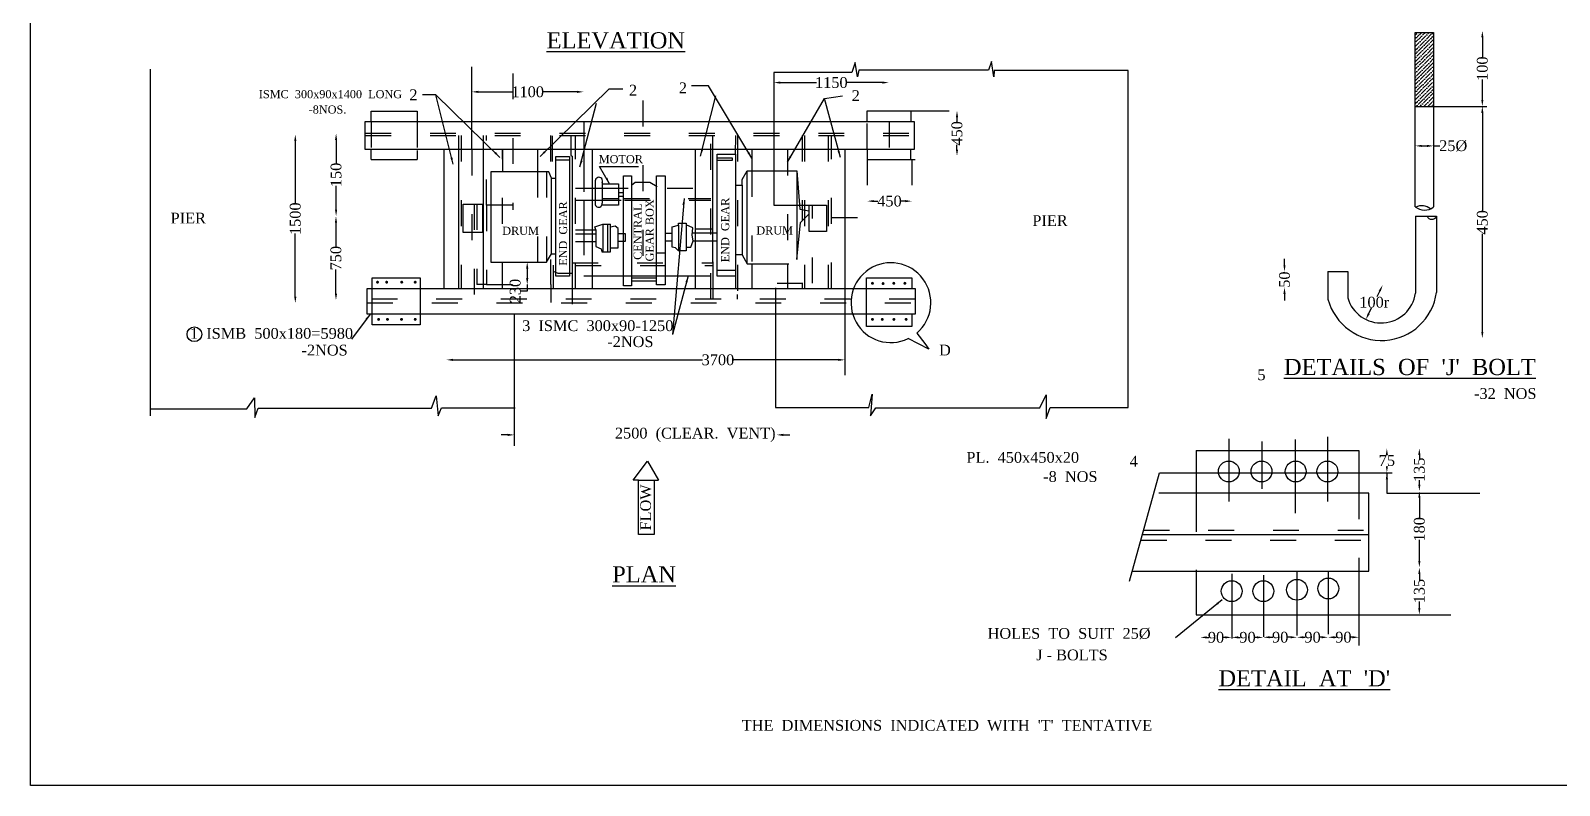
# Model space of a CAD drawing. Header units: millimetres. Extents: x -313 to 21020, y 438 to 15808.
# Drawn here: x -313 to 13860, y 438 to 7437 of the extents above; entities that cross this region are included whole.
import ezdxf

# ---------------------------------------------------------------- set-up
doc = ezdxf.new("R2010")
doc.units = ezdxf.units.MM
doc.header["$MEASUREMENT"] = 0
doc.header["$PDMODE"] = 66
doc.header["$PDSIZE"] = 170
doc.linetypes.add('ACAD_ISO03W100', pattern=[30, 12, -18])
for name, color, linetype in [('DIM', 5, 'Continuous'), ('DOT LINE', 3, 'ACAD_ISO03W100'), ('DWG. LINE', 1, 'Continuous'), ('HATCH', 2, 'Continuous'), ('TEXT', 7, 'Continuous')]:
    doc.layers.add(name, color=color, linetype=linetype)
doc.layers.add('TITLE', color=7, linetype='Continuous', lineweight=30)
doc.styles.get("Standard").update_dxf_attribs({"font": 'times.ttf', "height": 100})
doc.dimstyles.get("Standard").update_dxf_attribs({"dimtxt": 100, "dimasz": 60, "dimexe": 0.18, "dimexo": 0.0625, "dimgap": 0.09, "dimtad": 0, "dimtih": 1, "dimtoh": 1, "dimdec": 1, "dimzin": 0, "dimdsep": 46, "dimtxsty": 'Standard', "dimcen": 0.09, "dimse1": 1, "dimse2": 1, "dimclrd": 5, "dimclre": 5, "dimclrt": 4, "dimadec": 0, "dimazin": 0, "dimtfac": 1, "dimtdec": 1, "dimtofl": 0, "dimtmove": 0, "dimatfit": 3, "dimfxl": 0, "dimtolj": 1, "dimtzin": 0, "dimarcsym": 0})

# ---------------------------------------------------------------- blocks, each defined once
blk = doc.blocks.new('*D9')
at = {"layer": 'Defpoints', "color": 0}
for p in [(3777, 6868), (4813, 6869), (4813, 6868)]:
    blk.add_point(p, dxfattribs=at)
at = {"layer": 'DIM', "color": 5, "lineweight": -2}
for p, q in [((3837, 6869), (4159, 6869)), ((4753, 6869), (4432, 6869))]:
    blk.add_line(p, q, dxfattribs=at)
at = {"layer": 'DIM', "color": 5}
for points in [[(3837, 6879), (3837, 6859), (3777, 6869)], [(4753, 6879), (4753, 6859), (4813, 6869)]]:
    blk.add_solid(points, dxfattribs=at)
at = {"layer": 'DIM', "color": 4, "insert": (4295, 6869), "char_height": 100, "attachment_point": 5}
blk.add_mtext('\\A1;1100', dxfattribs=at)
blk = doc.blocks.new('*D10')
at = {"layer": 'Defpoints', "color": 0}
for p in [(6577, 6955), (7643, 6955), (7643, 6955)]:
    blk.add_point(p, dxfattribs=at)
at = {"layer": 'DIM', "color": 5, "lineweight": -2}
for p, q in [((6637, 6955), (6974, 6955)), ((7583, 6955), (7246, 6955))]:
    blk.add_line(p, q, dxfattribs=at)
at = {"layer": 'DIM', "color": 5}
for points in [[(6637, 6965), (6637, 6945), (6577, 6955)], [(7583, 6965), (7583, 6945), (7643, 6955)]]:
    blk.add_solid(points, dxfattribs=at)
at = {"layer": 'DIM', "color": 4, "insert": (7110, 6955), "char_height": 100, "attachment_point": 5}
blk.add_mtext('\\A1;1150', dxfattribs=at)
blk = doc.blocks.new('*D11')
at = {"layer": 'Defpoints', "color": 0}
for p in [(8275, 6694), (8276, 6694), (8276, 6274)]:
    blk.add_point(p, dxfattribs=at)
at = {"layer": 'DIM', "color": 5, "lineweight": -2}
for p, q in [((8275, 6634), (8275, 6591)), ((8275, 6334), (8275, 6377))]:
    blk.add_line(p, q, dxfattribs=at)
at = {"layer": 'DIM', "color": 5}
for points in [[(8265, 6634), (8285, 6634), (8275, 6694)], [(8265, 6334), (8285, 6334), (8275, 6274)]]:
    blk.add_solid(points, dxfattribs=at)
at = {"layer": 'DIM', "color": 4, "insert": (8275, 6484), "char_height": 100, "attachment_point": 5, "rotation": 90}
blk.add_mtext('\\A1;450', dxfattribs=at)
blk = doc.blocks.new('*D12')
at = {"layer": 'Defpoints', "color": 0}
for p in [(7443, 5856), (7856, 5856), (7856, 5856)]:
    blk.add_point(p, dxfattribs=at)
at = {"layer": 'DIM', "color": 5, "lineweight": -2}
for p, q in [((7503, 5856), (7542, 5856)), ((7796, 5856), (7756, 5856))]:
    blk.add_line(p, q, dxfattribs=at)
at = {"layer": 'DIM', "color": 5}
for points in [[(7503, 5866), (7503, 5846), (7443, 5856)], [(7796, 5866), (7796, 5846), (7856, 5856)]]:
    blk.add_solid(points, dxfattribs=at)
at = {"layer": 'DIM', "color": 4, "insert": (7649, 5856), "char_height": 100, "attachment_point": 5}
blk.add_mtext('\\A1;450', dxfattribs=at)
blk = doc.blocks.new('*D13')
at = {"layer": 'Defpoints', "color": 0}
for p in [(2140, 6475), (2141, 6475), (2140, 4911)]:
    blk.add_point(p, dxfattribs=at)
at = {"layer": 'DIM', "color": 5, "lineweight": -2}
for p, q in [((2141, 6415), (2141, 5830)), ((2141, 4971), (2141, 5557))]:
    blk.add_line(p, q, dxfattribs=at)
at = {"layer": 'DIM', "color": 5}
for points in [[(2131, 6415), (2151, 6415), (2141, 6475)], [(2131, 4971), (2151, 4971), (2141, 4911)]]:
    blk.add_solid(points, dxfattribs=at)
at = {"layer": 'DIM', "color": 4, "insert": (2141, 5693), "char_height": 100, "attachment_point": 5, "rotation": 90}
blk.add_mtext('\\A1;1500', dxfattribs=at)
blk = doc.blocks.new('*D14')
at = {"layer": 'Defpoints', "color": 0}
for p in [(2518, 6482), (2518, 5716), (2519, 5716)]:
    blk.add_point(p, dxfattribs=at)
at = {"layer": 'DIM', "color": 5, "lineweight": -2}
for p, q in [((2519, 6422), (2519, 6198)), ((2519, 5776), (2519, 5999))]:
    blk.add_line(p, q, dxfattribs=at)
at = {"layer": 'DIM', "color": 5}
for points in [[(2509, 6422), (2529, 6422), (2519, 6482)], [(2509, 5776), (2529, 5776), (2519, 5716)]]:
    blk.add_solid(points, dxfattribs=at)
at = {"layer": 'DIM', "color": 4, "insert": (2519, 6099), "char_height": 100, "attachment_point": 5, "rotation": 90}
blk.add_mtext('\\A1;150', dxfattribs=at)
blk = doc.blocks.new('*D15')
at = {"layer": 'Defpoints', "color": 0}
for p in [(2519, 5716), (2518, 4938), (2519, 4938)]:
    blk.add_point(p, dxfattribs=at)
at = {"layer": 'DIM', "color": 5, "lineweight": -2}
for p, q in [((2518, 5656), (2518, 5432)), ((2518, 4998), (2518, 5221))]:
    blk.add_line(p, q, dxfattribs=at)
at = {"layer": 'DIM', "color": 5}
for points in [[(2508, 5656), (2528, 5656), (2518, 5716)], [(2508, 4998), (2528, 4998), (2518, 4938)]]:
    blk.add_solid(points, dxfattribs=at)
at = {"layer": 'DIM', "color": 4, "insert": (2518, 5327), "char_height": 100, "attachment_point": 5, "rotation": 90}
blk.add_mtext('\\A1;750', dxfattribs=at)
blk = doc.blocks.new('*D16')
at = {"layer": 'Defpoints', "color": 0}
for p in [(4291, 5291), (4291, 5082), (4291, 5082)]:
    blk.add_point(p, dxfattribs=at)
at = {"layer": 'DIM', "color": 5, "lineweight": -2}
for p, q in [((4291, 5231), (4291, 5142)), ((4291, 5022), (4231, 5022)), ((4291, 5082), (4291, 5022))]:
    blk.add_line(p, q, dxfattribs=at)
at = {"layer": 'DIM', "color": 5}
for points in [[(4281, 5231), (4301, 5231), (4291, 5291)], [(4281, 5142), (4301, 5142), (4291, 5082)]]:
    blk.add_solid(points, dxfattribs=at)
at = {"layer": 'DIM', "color": 4, "insert": (4180, 5022), "char_height": 100, "attachment_point": 5, "rotation": 90}
blk.add_mtext('\\A1;230', dxfattribs=at)
blk = doc.blocks.new('*D17')
at = {"layer": 'Defpoints', "color": 0}
for p in [(3543, 4384), (7235, 4384), (7235, 4384)]:
    blk.add_point(p, dxfattribs=at)
at = {"layer": 'DIM', "color": 5, "lineweight": -2}
for p, q in [((3603, 4384), (5917, 4384)), ((7175, 4384), (6201, 4384))]:
    blk.add_line(p, q, dxfattribs=at)
at = {"layer": 'DIM', "color": 5}
for points in [[(3603, 4394), (3603, 4374), (3543, 4384)], [(7175, 4394), (7175, 4374), (7235, 4384)]]:
    blk.add_solid(points, dxfattribs=at)
at = {"layer": 'DIM', "color": 4, "insert": (6059, 4384), "char_height": 100, "attachment_point": 5}
blk.add_mtext('\\A1;3700', dxfattribs=at)
blk = doc.blocks.new('*D18')
at = {"layer": 'Defpoints', "color": 0}
for p in [(11311, 5201), (11316, 5201), (11316, 5056)]:
    blk.add_point(p, dxfattribs=at)
at = {"layer": 'DIM', "color": 5, "lineweight": -2}
for p, q in [((11311, 5261), (11311, 5321)), ((11311, 4996), (11311, 4936))]:
    blk.add_line(p, q, dxfattribs=at)
at = {"layer": 'DIM', "color": 5}
for points in [[(11301, 5261), (11321, 5261), (11311, 5201)], [(11301, 4996), (11321, 4996), (11311, 5056)]]:
    blk.add_solid(points, dxfattribs=at)
at = {"layer": 'DIM', "color": 4, "insert": (11311, 5128), "char_height": 100, "attachment_point": 5, "rotation": 90}
blk.add_mtext('\\A1;50', dxfattribs=at)
blk = doc.blocks.new('*D19')
at = {"layer": 'Defpoints', "color": 0}
for p in [(12221, 5077), (12221, 5077), (12065, 4759)]:
    blk.add_point(p, dxfattribs=at)
at = {"layer": 'DIM', "color": 5, "lineweight": -2}
for p, q in [((12194, 5023), (12168, 4969)), ((12092, 4813), (12118, 4867))]:
    blk.add_line(p, q, dxfattribs=at)
at = {"layer": 'DIM', "color": 5}
for points in [[(12185, 5027), (12203, 5018), (12221, 5077)], [(12083, 4817), (12101, 4808), (12065, 4759)]]:
    blk.add_solid(points, dxfattribs=at)
at = {"layer": 'DIM', "color": 4, "insert": (12143, 4918), "char_height": 100, "attachment_point": 5}
blk.add_mtext('\\A1;100r', dxfattribs=at)
blk = doc.blocks.new('*D20')
at = {"layer": 'Defpoints', "color": 0}
for p in [(13145, 6734), (13145, 6734), (13145, 4583)]:
    blk.add_point(p, dxfattribs=at)
at = {"layer": 'DIM', "color": 5, "lineweight": -2}
for p, q in [((13145, 6674), (13145, 5766)), ((13145, 4643), (13145, 5552))]:
    blk.add_line(p, q, dxfattribs=at)
at = {"layer": 'DIM', "color": 5}
for points in [[(13135, 6674), (13155, 6674), (13145, 6734)], [(13135, 4643), (13155, 4643), (13145, 4583)]]:
    blk.add_solid(points, dxfattribs=at)
at = {"layer": 'DIM', "color": 4, "insert": (13145, 5659), "char_height": 100, "attachment_point": 5, "rotation": 90}
blk.add_mtext('\\A1;450', dxfattribs=at)
blk = doc.blocks.new('*D21')
at = {"layer": 'Defpoints', "color": 0}
for p in [(13145, 7435), (13145, 7435), (13145, 6734)]:
    blk.add_point(p, dxfattribs=at)
at = {"layer": 'DIM', "color": 5, "lineweight": -2}
for p, q in [((13145, 7375), (13145, 7184)), ((13145, 6794), (13145, 6985))]:
    blk.add_line(p, q, dxfattribs=at)
at = {"layer": 'DIM', "color": 5}
for points in [[(13135, 7375), (13155, 7375), (13145, 7435)], [(13135, 6794), (13155, 6794), (13145, 6734)]]:
    blk.add_solid(points, dxfattribs=at)
at = {"layer": 'DIM', "color": 4, "insert": (13145, 7084), "char_height": 100, "attachment_point": 5, "rotation": 90}
blk.add_mtext('\\A1;100', dxfattribs=at)
blk = doc.blocks.new('*D25')
at = {"layer": 'Defpoints', "color": 0}
for p in [(12524, 6368), (12692, 6368), (12692, 6368)]:
    blk.add_point(p, dxfattribs=at)
at = {"layer": 'DIM', "color": 5, "lineweight": -2}
for p, q in [((12584, 6368), (12632, 6368)), ((12692, 6368), (12752, 6368))]:
    blk.add_line(p, q, dxfattribs=at)
at = {"layer": 'DIM', "color": 5}
for points in [[(12584, 6378), (12584, 6358), (12524, 6368)], [(12632, 6378), (12632, 6358), (12692, 6368)]]:
    blk.add_solid(points, dxfattribs=at)
at = {"layer": 'DIM', "color": 4, "insert": (12875, 6368), "char_height": 100, "attachment_point": 5}
blk.add_mtext('\\A1;25%%C', dxfattribs=at)
blk = doc.blocks.new('*D26')
at = {"layer": 'Defpoints', "color": 0}
for p in [(10531, 1811), (10531, 1809), (10822, 1809)]:
    blk.add_point(p, dxfattribs=at)
at = {"layer": 'DIM', "color": 5, "lineweight": -2}
for p, q in [((10591, 1811), (10608, 1811)), ((10762, 1811), (10744, 1811))]:
    blk.add_line(p, q, dxfattribs=at)
at = {"layer": 'DIM', "color": 5}
for points in [[(10591, 1821), (10591, 1801), (10531, 1811)], [(10762, 1821), (10762, 1801), (10822, 1811)]]:
    blk.add_solid(points, dxfattribs=at)
at = {"layer": 'DIM', "color": 4, "insert": (10676, 1811), "char_height": 100, "attachment_point": 5}
blk.add_mtext('\\A1;90', dxfattribs=at)
blk = doc.blocks.new('*D27')
at = {"layer": 'Defpoints', "color": 0}
for p in [(10822, 1811), (11115, 1811), (11115, 1811)]:
    blk.add_point(p, dxfattribs=at)
at = {"layer": 'DIM', "color": 5, "lineweight": -2}
for p, q in [((10882, 1811), (10900, 1811)), ((11055, 1811), (11037, 1811))]:
    blk.add_line(p, q, dxfattribs=at)
at = {"layer": 'DIM', "color": 5}
for points in [[(10882, 1821), (10882, 1801), (10822, 1811)], [(11055, 1821), (11055, 1801), (11115, 1811)]]:
    blk.add_solid(points, dxfattribs=at)
at = {"layer": 'DIM', "color": 4, "insert": (10968, 1811), "char_height": 100, "attachment_point": 5}
blk.add_mtext('\\A1;90', dxfattribs=at)
blk = doc.blocks.new('*D28')
at = {"layer": 'Defpoints', "color": 0}
for p in [(11115, 1811), (11427, 1812), (11427, 1811)]:
    blk.add_point(p, dxfattribs=at)
at = {"layer": 'DIM', "color": 5, "lineweight": -2}
for p, q in [((11175, 1812), (11203, 1812)), ((11367, 1812), (11339, 1812))]:
    blk.add_line(p, q, dxfattribs=at)
at = {"layer": 'DIM', "color": 5}
for points in [[(11175, 1822), (11175, 1802), (11115, 1812)], [(11367, 1822), (11367, 1802), (11427, 1812)]]:
    blk.add_solid(points, dxfattribs=at)
at = {"layer": 'DIM', "color": 4, "insert": (11271, 1812), "char_height": 100, "attachment_point": 5}
blk.add_mtext('\\A1;90', dxfattribs=at)
blk = doc.blocks.new('*D29')
at = {"layer": 'Defpoints', "color": 0}
for p in [(11426, 1812), (11715, 1812), (11715, 1812)]:
    blk.add_point(p, dxfattribs=at)
at = {"layer": 'DIM', "color": 5, "lineweight": -2}
for p, q in [((11486, 1812), (11502, 1812)), ((11655, 1812), (11639, 1812))]:
    blk.add_line(p, q, dxfattribs=at)
at = {"layer": 'DIM', "color": 5}
for points in [[(11486, 1822), (11486, 1802), (11426, 1812)], [(11655, 1822), (11655, 1802), (11715, 1812)]]:
    blk.add_solid(points, dxfattribs=at)
at = {"layer": 'DIM', "color": 4, "insert": (11571, 1812), "char_height": 100, "attachment_point": 5}
blk.add_mtext('\\A1;90', dxfattribs=at)
blk = doc.blocks.new('*D30')
at = {"layer": 'Defpoints', "color": 0}
for p in [(11715, 1812), (12000, 1812), (12000, 1812)]:
    blk.add_point(p, dxfattribs=at)
at = {"layer": 'DIM', "color": 5, "lineweight": -2}
for p, q in [((11775, 1812), (11789, 1812)), ((11940, 1812), (11926, 1812))]:
    blk.add_line(p, q, dxfattribs=at)
at = {"layer": 'DIM', "color": 5}
for points in [[(11775, 1822), (11775, 1802), (11715, 1812)], [(11940, 1822), (11940, 1802), (12000, 1812)]]:
    blk.add_solid(points, dxfattribs=at)
at = {"layer": 'DIM', "color": 4, "insert": (11857, 1812), "char_height": 100, "attachment_point": 5}
blk.add_mtext('\\A1;90', dxfattribs=at)
blk = doc.blocks.new('*D31')
at = {"layer": 'Defpoints', "color": 0}
for p in [(12259, 3563), (12260, 3563), (12259, 3338)]:
    blk.add_point(p, dxfattribs=at)
at = {"layer": 'DIM', "color": 5, "lineweight": -2}
for p, q in [((12260, 3503), (12260, 3501)), ((12260, 3398), (12260, 3399))]:
    blk.add_line(p, q, dxfattribs=at)
at = {"layer": 'DIM', "color": 5}
for points in [[(12250, 3503), (12270, 3503), (12260, 3563)], [(12250, 3398), (12270, 3398), (12260, 3338)]]:
    blk.add_solid(points, dxfattribs=at)
at = {"layer": 'DIM', "color": 4, "insert": (12260, 3450), "char_height": 100, "attachment_point": 5}
blk.add_mtext('\\A1;75', dxfattribs=at)
blk = doc.blocks.new('*D32')
at = {"layer": 'Defpoints', "color": 0}
for p in [(12562, 3563), (12561, 3167), (12562, 3167)]:
    blk.add_point(p, dxfattribs=at)
at = {"layer": 'DIM', "color": 5, "lineweight": -2}
for p, q in [((12561, 3503), (12561, 3462)), ((12561, 3227), (12561, 3268))]:
    blk.add_line(p, q, dxfattribs=at)
at = {"layer": 'DIM', "color": 5}
for points in [[(12551, 3503), (12571, 3503), (12561, 3563)], [(12551, 3227), (12571, 3227), (12561, 3167)]]:
    blk.add_solid(points, dxfattribs=at)
at = {"layer": 'DIM', "color": 4, "insert": (12561, 3365), "char_height": 100, "attachment_point": 5, "rotation": 90}
blk.add_mtext('\\A1;135', dxfattribs=at)
blk = doc.blocks.new('*D33')
at = {"layer": 'Defpoints', "color": 0}
for p in [(12561, 3167), (12561, 2459), (12561, 2459)]:
    blk.add_point(p, dxfattribs=at)
at = {"layer": 'DIM', "color": 5, "lineweight": -2}
for p, q in [((12561, 3107), (12561, 2913)), ((12561, 2519), (12561, 2714))]:
    blk.add_line(p, q, dxfattribs=at)
at = {"layer": 'DIM', "color": 5}
for points in [[(12551, 3107), (12571, 3107), (12561, 3167)], [(12551, 2519), (12571, 2519), (12561, 2459)]]:
    blk.add_solid(points, dxfattribs=at)
at = {"layer": 'DIM', "color": 4, "insert": (12561, 2813), "char_height": 100, "attachment_point": 5, "rotation": 90}
blk.add_mtext('\\A1;180', dxfattribs=at)
blk = doc.blocks.new('*D34')
at = {"layer": 'Defpoints', "color": 0}
for p in [(12561, 2459), (12561, 2022), (12561, 2022)]:
    blk.add_point(p, dxfattribs=at)
at = {"layer": 'DIM', "color": 5, "lineweight": -2}
for p, q in [((12561, 2399), (12561, 2338)), ((12561, 2082), (12561, 2143))]:
    blk.add_line(p, q, dxfattribs=at)
at = {"layer": 'DIM', "color": 5}
for points in [[(12551, 2399), (12571, 2399), (12561, 2459)], [(12551, 2082), (12571, 2082), (12561, 2022)]]:
    blk.add_solid(points, dxfattribs=at)
at = {"layer": 'DIM', "color": 4, "insert": (12561, 2240), "char_height": 100, "attachment_point": 5, "rotation": 90}
blk.add_mtext('\\A1;135', dxfattribs=at)

msp = doc.modelspace()

# ---------------------------------------------------------------- hatches: boundary and pattern name
at = {"layer": 'HATCH'}
h = msp.add_hatch(dxfattribs=at)
h.set_pattern_fill('ANSI36', color=256, scale=200, style=0)
h.paths.add_polyline_path([(12692.5, 7421), (12523.5, 7421), (12523.5, 6734), (12692.5, 6734)])

# ---------------------------------------------------------------- linework, layer by layer
at = {"layer": 'DIM', "color": 5}
for p, q in [((4110.48, 3688.48), (4050.48, 3688.48)), ((6663.99, 3688.48), (6723.99, 3688.48))]:
    msp.add_line(p, q, dxfattribs=at)
at = {"layer": 'DIM'}
for points in [[(5323.61, 3267.89), (5271.97, 3267.89), (5404.91, 3445.98), (5508.8, 3267.89)], [(5467.92, 3267.89), (5508.8, 3267.89)]]:
    msp.add_lwpolyline(points, dxfattribs=at)
msp.add_lwpolyline([(5323.61, 3267.89), (5467.92, 3267.89), (5467.92, 2764.57), (5323.61, 2764.57)], close=True, dxfattribs=at)
at = {"layer": 'DIM', "color": 5}
for points in [[(4110.48, 3698.48), (4110.48, 3678.48), (4170.48, 3688.48)], [(6663.99, 3698.48), (6663.99, 3678.48), (6603.99, 3688.48)]]:
    msp.add_solid(points, dxfattribs=at)
at = {"layer": 'DOT LINE', "ltscale": 20}
for p, q in [((2844.45, 6594.64), (2844.45, 6241.71)), ((3271.58, 6594.64), (3271.58, 6326.07)), ((4708.92, 5282.43), (6010.8, 5282.43))]:
    msp.add_line(p, q, dxfattribs=at)
for points in [[(4158.45, 7040.86), (4158.45, 5774.77)], [(5361.55, 6788.78), (5361.55, 5163.61)], [(7442.84, 6334.48), (7442.84, 6594.64)], [(7644.91, 6594.64), (7644.91, 6020.63)], [(2789.78, 6484.88), (7879.04, 6484.88)], [(2789.78, 6464.56), (7879.04, 6464.56)], [(3678.35, 6464.56), (3678.35, 5043.52)], [(3913.09, 5817.62), (3913.09, 6464.56)], [(4505.24, 6464.56), (4505.24, 6096.18)], [(4523.54, 6462.55), (4523.54, 6070.05)], [(4737.37, 5046.09), (4737.37, 6464.56)], [(5992.63, 4947.12), (5992.63, 6464.56)], [(6222.5, 6290.5), (6225, 6464.56)], [(6241.5, 6464.56), (6241.5, 4947.12), (6241.5, 4989)], [(6839.5, 6464.56), (6839.5, 5673.9)], [(6862.5, 6464.56), (6862.5, 5046.09)], [(7080.5, 6464.56), (7080.5, 5046.09)], [(7112.5, 5046.09), (7112.5, 6464.56)], [(3776.76, 6334.48), (3776.76, 5375.75)], [(4062.58, 5046.09), (4062.58, 6334.48)], [(6702.5, 6334.48), (6702.5, 5274)], [(7442.84, 6242.53), (7442.84, 5798.17)], [(7856.01, 6242.53), (7856.01, 5807.31)], [(4386.26, 6128.96), (4386.26, 5046.09)], [(4470.32, 6128.96), (4470.32, 5290.7)], [(4815.84, 6181.65), (4815.84, 5863.42)], [(6373, 6136.5), (6373, 5274)], [(4987.02, 5975.81), (6010.8, 5975.81)], [(3799.95, 5828.66), (3799.95, 4811.23)], [(3823.34, 5828.66), (3823.34, 5081.96)], [(4158.45, 5817.62), (3913.09, 5817.62), (3913.09, 5081.96), (4511.25, 5081.96), (4511.25, 4915.94)], [(4920.47, 5864.95), (5193.69, 5864.95)], [(4985.41, 5879.88), (5137.76, 5879.88)], [(5183.93, 5879.85), (5992.63, 5879.85)], [(5193.69, 5864.95), (5992.63, 5864.95)], [(6607, 5094.5), (6934, 5094.5), (6934, 5820)], [(7112.5, 5704), (7453.5, 5704)], [(4815.84, 5596.38), (4815.84, 5080.29)], [(4511.25, 5081.96), (4511.25, 5313.56)], [(4530.35, 5261.73), (4530.35, 5044.7)], [(4737.37, 5258.16), (6010.8, 5258.16)], [(3913.09, 5081.96), (3823.34, 5081.96)], [(7887.6, 4947.12), (2806.35, 4947.12)], [(2806.35, 4914.36), (7887.6, 4914.36)], [(12000, 3148), (12000, 2425.44)], [(10493.5, 3029.5), (10493.5, 2437)], [(9979, 2713.14), (12091.5, 2713.14)], [(10004.56, 2805.93), (12091.5, 2805.93)]]:
    msp.add_lwpolyline(points, dxfattribs=at)
at = {"layer": 'DWG. LINE'}
for p, q in [((6010.8, 5282.43), (6010.8, 6464.56)), ((3271.58, 6326.07), (3271.58, 6241.71)), ((5635, 5616.16), (5693, 5634.5)), ((5693, 5634.5), (5693, 5651)), ((5693, 5651), (5763, 5651)), ((5763, 5651), (5763, 5621.5)), ((5570.5, 5489), (5635, 5489))]:
    msp.add_line(p, q, dxfattribs=at)
for points in [[(12523.5, 5804.5), (12523.5, 7421), (12692.5, 7421), (12692.5, 5802)], [(3776.76, 6594.64), (3776.76, 7100.59)], [(6592.73, 5052.55), (6592.73, 4382.42), (6592.73, 3942.36), (7458.57, 3942.36), (7489.56, 4066.33), (7473.53, 3864.5), (7521.63, 3938.18), (9043.88, 3938.18), (9101.44, 4058.47), (9102.14, 3840.8), (9139.39, 3942.49), (9861.1, 3942.49), (9861.1, 7066.82), (8620.8, 7066.82), (8616.03, 7006.91), (8595.49, 7151.85), (8568.34, 7070.11), (7366.49, 7070.11), (7351.56, 7009.34), (7330.73, 7140.66), (7300.65, 7047.72), (6577.24, 7047.72), (6577.24, 6085.18)], [(795.17, 7078.62), (795.17, 3866.09)], [(2844.45, 6594.64), (2844.45, 6690.17), (3271.58, 6690.17), (3271.58, 6594.64)], [(7442.84, 6594.64), (7442.84, 6694.6), (7847.81, 6694.6), (7847.81, 6594.64)], [(7847.81, 6694.6), (8203.75, 6694.6)], [(12523.5, 6734), (13186.5, 6734)], [(3776.76, 6334.48), (3776.76, 6594.64)], [(4815.84, 6594.64), (4815.84, 6181.65)], [(3653.58, 6464.56), (3653.58, 5049.82)], [(3883.28, 6464.56), (3883.28, 5046.09)], [(4695.38, 6464.56), (4695.38, 6279.52), (4708.92, 6271.66), (4708.92, 5165.94)], [(2844.45, 6241.71), (2844.45, 6334.48)], [(2844.45, 6241.71), (3271.58, 6241.71)], [(3518.91, 6334.48), (3518.91, 5042.14)], [(4062.58, 6334.48), (4062.58, 6128.96)], [(4386.26, 6334.48), (4386.26, 6128.96)], [(4554.73, 6239.13), (4682.66, 6239.13)], [(4893.3, 6334.48), (4893.3, 5046.09)], [(5848, 6334.48), (5848, 5046.09)], [(6052, 6236), (6193.5, 6236), (6193.5, 6255), (6052, 6255)], [(6373, 6334.48), (6373, 6136.5)], [(7235, 6334.48), (7235, 4242.5)], [(7442.84, 6334.48), (7442.84, 6242.53), (7847.56, 6242.53), (7847.56, 6334.48)], [(7847.56, 6242.53), (7886.35, 6242.53)], [(6284, 6004.5), (6285, 6057.5), (6328.5, 6136.5)], [(6328.5, 5274), (6328.5, 6136.5), (6789.5, 6136.5), (6789.5, 5315), (6824, 5658.5), (6904, 5737.98)], [(6577, 6136.5), (6577, 5820), (7064.5, 5820), (7064.5, 5574), (6904, 5574), (6904, 5820)], [(6789.5, 6136.5), (6817, 5780), (6904, 5764.79)], [(4517.14, 6070.05), (4556.2, 6070.05)], [(4737.37, 5975.81), (4987.02, 5975.81)], [(4920.47, 6044.03), (4920.47, 5833.93)], [(4985.41, 6017), (5137.76, 6017), (5137.76, 5818.37), (4983.05, 5818.37)], [(4985.41, 6025.62), (4985.41, 5838.3)], [(5258.91, 6002.56), (5291.93, 6030.62), (5427.5, 6030.62), (5494.5, 5992.5)], [(6222.5, 6004.5), (6284, 6004.5), (6284, 5357), (6222.5, 5357)], [(4737.37, 5864.95), (4920.47, 5864.95)], [(4815.84, 5863.42), (4815.84, 5596.38)], [(5137.76, 5936.68), (5183.93, 5936.68)], [(5137.76, 5900.7), (5183.93, 5900.7)], [(12525, 5715.5), (12525, 5001.5)], [(12525, 5715.5), (12720, 5715.5)], [(12720, 5715.5), (12720, 5009)], [(4737.37, 5589.7), (4927.32, 5589.7)], [(4737.37, 5552.59), (4930.07, 5552.59)], [(4927.32, 5589.7), (4916.58, 5617.21), (4990.95, 5641.01), (5061.92, 5641.01)], [(4927.32, 5589.7), (4927.32, 5436.49), (4976.62, 5414.76), (4983.31, 5384.68), (5061.92, 5384.68), (5061.92, 5424.45), (5133.92, 5424.45), (5133.92, 5485.3), (5201.06, 5485.3), (5201.06, 5552.91), (5127.79, 5552.91)], [(4990.95, 5641.01), (4990.95, 5384.68)], [(5033.55, 5641.01), (5033.55, 5384.68)], [(5061.92, 5424.45), (5061.92, 5641.01)], [(5133.92, 5485.3), (5133.92, 5602.05), (5105.06, 5624.22), (5061.92, 5615.22)], [(5570.5, 5558.5), (5635, 5558.5)], [(5693, 5396), (5667, 5421.5), (5635, 5428), (5635, 5616.16)], [(5693, 5634.5), (5693, 5396)], [(5763, 5621.5), (5763, 5396), (5693, 5396)], [(5763, 5430.5), (5809, 5430.5), (5829, 5486.5), (5821.5, 5539.5), (5827, 5607), (5763, 5636.25)], [(5823.21, 5560.52), (6052, 5560.52)], [(5848, 5598.5), (6010.8, 5598.5)], [(4737.37, 5482.5), (4931.44, 5482.5)], [(5829, 5486.5), (6052, 5486.5)], [(4517.14, 5368.7), (4554.73, 5368.7)], [(5490, 5378), (5570.5, 5378)], [(6010.8, 5292.16), (6010.8, 4947.12)], [(6284, 5357), (6328.5, 5274), (6716, 5274)], [(6373, 5274), (6373, 5046.09)], [(6702.5, 5274), (6702.5, 5046.09)], [(4530.35, 5206.65), (4576.06, 5188.9), (4708.92, 5188.9)], [(4708.92, 5188.9), (4708.92, 4900.89)], [(4815.84, 5163.61), (5884.16, 5163.61), (5992.63, 5163.61)], [(5258.91, 5144.01), (5490, 5144.01)], [(5258.91, 5116.94), (5490, 5116.94)], [(6052, 5216), (6222.5, 5216)], [(6222.5, 5159.5), (6222.5, 5046.09)], [(7855.5, 4807.83), (7855.5, 4692), (7436, 4692), (7436, 5145), (7855.5, 5145), (7855.5, 5046.09)], [(11714, 5204.5), (11897.5, 5204.5), (11897.5, 4959.5)], [(11714, 5204.5), (11714, 4947)], [(6839.5, 5094.5), (6839.5, 5046.09)], [(4170.48, 4810.53), (4170.48, 3587.47)], [(7902.41, 4632.66), (7976.47, 4535.48), (8014.83, 4484.4), (7822.68, 4580.82)], [(795.17, 3930.29), (1690.77, 3930.29), (1761.76, 4032.53), (1766.55, 3850.69), (1796.62, 3935.44), (3403.29, 3935.44), (3446.86, 4050.31), (3464.57, 3864.24), (3494.73, 3940.29), (4179.5, 3940.29)], [(10794.5, 3651.5), (10794.5, 3070.5)], [(11102, 3627.5), (11102, 3187)], [(11411, 3646), (11411, 2962)], [(11709.5, 3671.5), (11709.5, 3069.5)], [(10493.5, 3543), (10493.5, 3029.5)], [(10493.5, 3543), (12000, 3543), (12000, 3148)], [(9874, 2332), (10151, 3337.5), (12308.5, 3337.5)], [(9899.74, 2425.44), (12091.5, 2425.44), (12091.5, 3148), (10146.5, 3148)], [(9993.38, 2765.34), (12091.5, 2765.34)], [(10493.5, 2437), (10493.5, 2021.5), (12854, 2021.5)], [(11426.5, 2425.44), (11426.5, 1828.5)], [(11717, 2425.44), (11717, 1842)], [(12000, 2425.44), (12000, 1737)], [(10821.5, 2400.5), (10821.5, 1799.5)], [(11115, 2388), (11115, 1816.5)]]:
    msp.add_lwpolyline(points, dxfattribs=at)
for points in [[(2789.78, 6594.64), (7879.04, 6594.64), (7879.04, 6334.48), (2789.78, 6334.48), (2789.78, 6594.64)], [(4682.66, 5159.05), (4554.73, 5159.05), (4554.73, 6269.08), (4682.66, 6269.08)], [(6052, 6290.5), (6222.5, 6290.5), (6222.5, 5159.5), (6052, 5159.5)], [(3953.43, 6128.96), (3953.43, 5290.7), (4470.03, 5290.7), (4517.14, 5368.7), (4517.14, 6070.05), (4490.31, 6128.96), (3953.43, 6128.96)], [(5183.93, 6090.56), (5258.91, 6090.56), (5258.91, 5070.7), (5183.93, 5070.7)], [(5490, 6090), (5570.5, 6090), (5570.5, 5079), (5490, 5079)], [(3697.59, 5828.66), (3876.25, 5828.66), (3876.25, 5565.18), (3697.59, 5565.18)], [(2854.52, 5145.11), (3297.22, 5145.11), (3297.22, 4709.81), (2854.52, 4709.81)], [(2806.35, 5046.09), (7887.6, 5046.09), (7887.6, 4807.83), (2806.35, 4807.83), (2806.35, 5046.09)]]:
    msp.add_lwpolyline(points, close=True, dxfattribs=at)
for centre, radius in [((1205.51, 4621.4), 68.51), ((10794.5, 3349.49), 96.7), ((11097.95, 3349.49), 96.7), ((11414.87, 3349.49), 96.7), ((11708.8, 3349.49), 96.7), ((10821.5, 2239.34), 96.7), ((11115, 2239.34), 96.7), ((11426.5, 2252.38), 96.7), ((11717, 2264.37), 96.7)]:
    msp.add_circle(centre, radius, dxfattribs=at)
for centre, radius, start, end in [((4955.05, 6042.25), 34.62, 331.293497, 177.062917), ((4953.22, 5832.01), 32.8, 176.64177, 11.066322), ((12583.38, 5688.94), 124.55, 49.87208, 116.285076), ((12609.49, 5904.03), 131.53, 229.172822, 309.13216), ((12676.25, 5735.95), 48.29, 205.05273, 334.94727), ((7662.53, 4914.36), 370, 310.415618, 295.648879), ((12210.85, 5077.75), 513.77, 194.744019, 352.309363), ((12206.76, 5047.56), 321.55, 195.89406, 351.764391)]:
    msp.add_arc(centre, radius, start, end, dxfattribs=at)
at = {"layer": 'HATCH', "const_width": 13.09}
for points in [[(2896.43, 5104.4, 1), (2910.04, 5104.4, 1)], [(2981, 5104.4, 1), (2994.62, 5104.4, 1)], [(3121.08, 5104.4, 1), (3134.69, 5104.4, 1)], [(3245.75, 5104.4, 1), (3259.37, 5104.4, 1)], [(7484.43, 5094.42, 1), (7498.05, 5094.42, 1)], [(7582.93, 5091.47, 1), (7596.55, 5091.47, 1)], [(7682.13, 5094.42, 1), (7695.74, 5094.42, 1)], [(7785.08, 5094.42, 1), (7798.7, 5094.42, 1)], [(2906.21, 4759.25, 1), (2919.83, 4759.25, 1)], [(2988.64, 4759.25, 1), (3002.25, 4759.25, 1)], [(3118.98, 4759.25, 1), (3132.6, 4759.25, 1)], [(3245.75, 4759.25, 1), (3259.37, 4759.25, 1)], [(7484.43, 4759.25, 1), (7498.05, 4759.25, 1)], [(7575.35, 4759.25, 1), (7588.96, 4759.25, 1)], [(7683.26, 4759.25, 1), (7696.87, 4759.25, 1)], [(7796.49, 4759.25, 1), (7810.11, 4759.25, 1)]]:
    msp.add_lwpolyline(points, format="xyb", close=True, dxfattribs=at)
at = {"layer": 'TITLE'}
msp.add_lwpolyline([(21012.78, 438.21), (-313.07, 438.21), (-313.07, 15807.58), (21012.78, 15807.58)], close=True, dxfattribs=at)

# ---------------------------------------------------------------- texts
at = {"layer": 'TEXT'}
for s, height, p in [('2', 100, (5696.4, 6856.29)), ('ISMC  300x90x1400  LONG', 75, (1803.09, 6810.4)), ('2', 100, (3198.47, 6791.99)), ('2', 100, (5233.89, 6834.79)), ('2', 100, (7298.92, 6784.4)), ('-8NOS.', 75, (2264.86, 6667.76)), ('MOTOR', 75, (4954.21, 6207.59)), ('PIER', 100, (985.18, 5648.84)), ('PIER', 100, (8973.71, 5625.09)), ('DRUM', 75, (4059.14, 5543.38)), ('DRUM', 75, (6414.66, 5546.46)), ('1  ISMB  500x180=5980', 100, (1164.74, 4579.7)), ('3  ISMC  300x90-1250', 100, (4244.31, 4651.16)), ('-2NOS', 100, (5033.22, 4502.85)), ('-2NOS', 100, (2198.64, 4424.73)), ('D', 100, (8108.53, 4424.86)), ('5', 100, (11060.07, 4195.83)), ('-32  NOS', 100, (13067.83, 4021.94)), ('PL.  450x450x20', 100, (8362.17, 3430.01)), ('4', 100, (9875.65, 3394.11)), ('-8  NOS', 100, (9074.14, 3252.11)), ('HOLES  TO  SUIT  25%%C', 100, (8559.18, 1797.83)), ('J - BOLTS', 100, (9009.33, 1598.13)), ("THE  DIMENSIONS  INDICATED  WITH  'T'  TENTATIVE", 100, (6280.21, 945.67))]:
    msp.add_text(s, height=height, dxfattribs=at).set_placement(p)
for s, height, p in [('END  GEAR', 75, (4660.59, 5256.18)), ('CENTRAL', 75, (5352.08, 5311.39)), ('GEAR BOX', 75, (5463.62, 5296.92)), ('END  GEAR', 75, (6163.22, 5289)), ('FLOW', 100, (5438.35, 2802.02))]:
    msp.add_text(s, height=height, rotation=90, dxfattribs=at).set_placement(p)
at = {"layer": 'TEXT', "insert": (5848.42, 3688.48), "char_height": 100, "attachment_point": 5}
msp.add_mtext('\\A1;2500  (CLEAR.  VENT)', dxfattribs=at)
at = {"layer": 'TITLE'}
for s, p in [('%%UELEVATION', (4470.59, 7271.91)), ("%%UDETAILS  OF  'J'  BOLT", (11305.8, 4243.27)), ('%%UPLAN', (5078.35, 2320.45)), ("%%UDETAIL  AT  'D'", (10698.6, 1356.9))]:
    msp.add_text(s, height=150, dxfattribs=at).set_placement(p)

# ---------------------------------------------------------------- dimensions: what is measured, and where the dimension line sits
at = {"layer": 'DIM'}
for p1, p2, distance, text, picture, middle in [((13145.43, 6734), (13145.43, 7434.88), 0.44, '100', '*D21', (13144.98, 7084.44)), ((8276.04, 6273.92), (8276.04, 6693.99), 0.56, '450', '*D11', (8275.48, 6483.96)), ((13145.43, 4583.32), (13145.43, 6734), 0, '450', '*D20', (13145.43, 5658.66)), ((2140.12, 4911.06), (2140.12, 6475.09), -1.35, '1500', '*D13', (2141.47, 5693.08)), ((2518.22, 6481.57), (2518.22, 5715.55), 0.88, '150', '*D14', (2519.1, 6098.56)), ((2519.1, 5715.55), (2519.1, 4937.73), -0.75, '750', '*D15', (2518.35, 5326.64)), ((4290.93, 5290.7), (4290.93, 5081.96), 0, '230', '*D16', (4179.97, 5021.96)), ((11315.77, 5056.2), (11315.77, 5200.79), 5.08, '50', '*D18', (11310.69, 5128.49)), ((12562.14, 3562.96), (12562.14, 3167.26), -1.64, '135', '*D32', (12560.5, 3365.11)), ((12560.5, 3167.26), (12560.5, 2459.29), 0.73, '180', '*D33', (12561.23, 2813.28)), ((12561.23, 2459.29), (12561.23, 2021.5), 0, '135', '*D34', (12561.23, 2240.4))]:
    dim = msp.add_aligned_dim(p1=p1, p2=p2, distance=distance, text=text, dimstyle='Standard', dxfattribs=at)
    dim.commit()
    dim.dimension.update_dxf_attribs({"geometry": picture, "text_midpoint": middle, "text_rotation": 90})
for p1, p2, distance, text, picture, middle in [((6577.24, 6954.64), (7642.69, 6954.64), -0.02, '1150', '*D10', (7109.96, 6954.62)), ((12523.5, 6368.49), (12692.5, 6368.49), 0, '25%%C', '*D25', (12875.34, 6368.49)), ((7442.84, 5856.29), (7856.01, 5856.29), 0, '450', '*D12', (7649.42, 5856.29)), ((12065.26, 4758.81), (12220.79, 5076.59), 0, '100r', '*D19', (12143.03, 4917.7)), ((12258.84, 3337.5), (12258.84, 3562.89), -1.3, '75', '*D31', (12260.14, 3450.2)), ((10821.5, 1808.7), (10530.52, 1808.7), -2.38, '90', '*D26', (10676.01, 1811.08)), ((10821.5, 1811.08), (11115, 1811.08), 0, '90', '*D27', (10968.25, 1811.08)), ((11115, 1811.08), (11426.96, 1811.08), 0.94, '90', '*D28', (11270.98, 1812.01)), ((11426.5, 1812.01), (11714.63, 1812.01), 0.43, '90', '*D29', (11570.56, 1812.44)), ((11714.63, 1812.44), (12000, 1812.44), 0, '90', '*D30', (11857.31, 1812.44))]:
    dim = msp.add_aligned_dim(p1=p1, p2=p2, distance=distance, text=text, dimstyle='Standard', dxfattribs=at)
    dim.commit()
    dim.dimension.update_dxf_attribs({"geometry": picture, "text_midpoint": middle})
dim = msp.add_aligned_dim(p1=(3776.76, 6868.42), p2=(4813.43, 6868.42), distance=0.6, text='1100', dimstyle='Standard', override={"dimclrt": 4}, dxfattribs=at)
dim.commit()
dim.dimension.update_dxf_attribs({"geometry": '*D9', "text_midpoint": (4295.1, 6869.02)})
dim = msp.add_linear_dim(base=(7235, 4384.25), p1=(3543.33, 4384.25), p2=(7235, 4384.25), angle=0, text='3700', dimstyle='Standard', dxfattribs=at)
dim.commit()
dim.dimension.update_dxf_attribs({"geometry": '*D17', "text_midpoint": (6059.11, 4384.25), "dimtype": 161})

# ---------------------------------------------------------------- leaders
for points in [[(4036.93, 6262), (3443.62, 6841.62), (3319.22, 6841.62)], [(3603.33, 6197.96), (3443.62, 6841.62)], [(4411.05, 6270.82), (5051.86, 6896.42), (5177.69, 6896.42)], [(6373, 6253.13), (5969.96, 6923.95), (5814.13, 6923.95)], [(5896.97, 6273.7), (6039.89, 6830.83)], [(6702.5, 6218.56), (7048.18, 6807.83), (7213.29, 6832.88)], [(7193.6, 6260.78), (7048.18, 6807.83)], [(4780.15, 6173.82), (4933.65, 6765.68)], [(5054.39, 6017), (4962.27, 6178.31), (5322.16, 6178.31)], [(5744.26, 5879.85), (5637.96, 4618.33)], [(5783.65, 5163.61), (5637.96, 4618.33)], [(2834.18, 4807.83), (2661.53, 4576.14)], [(12260.14, 3337.5), (12260.14, 3147.19), (13122.73, 3147.19)], [(10732.46, 2159.7), (10300, 1805.91)]]:
    msp.add_leader(points, dimstyle='Standard', override={"dimgap": 0.09, "dimtad": 0}, dxfattribs=at)

doc.saveas('drawing.dxf')
